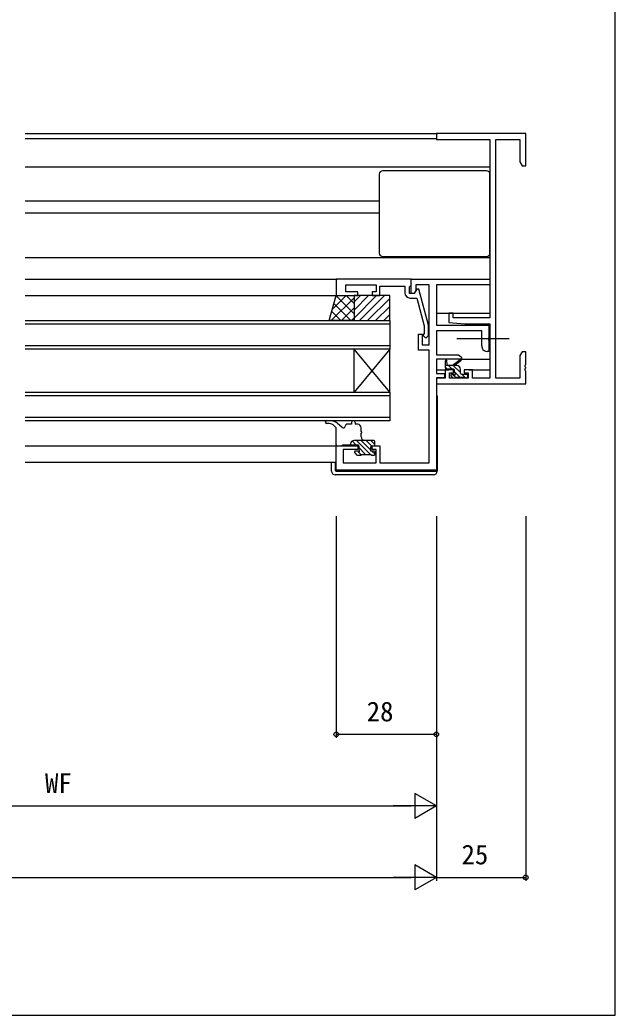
# Model space of a CAD drawing. Units: millimetres, scale not verified. Extents: x -437 to 438, y -281 to 278.
# Drawn here: x 271.7 to 438.2, y -280.9 to -2.6 of the extents above; entities that cross this region are included whole.
import ezdxf
from ezdxf.enums import TextEntityAlignment as Align

# ---------------------------------------------------------------- set-up
doc = ezdxf.new("R2010")
doc.units = ezdxf.units.MM
doc.header["$LTSCALE"] = 2
for name, color, linetype in [('0-2_YKK_11', 7, 'Continuous'), ('0-3_YKK_12', 2, 'Continuous'), ('0-4_YKK_13', 4, 'Continuous'), ('0-6_YKK_D', 6, 'Continuous'), ('0-7_YKK_ZWAK', 7, 'Continuous')]:
    doc.layers.add(name, color=color, linetype=linetype)
doc.styles.add('ＭＳ ゴシック', font='')
doc.styles.get('ＭＳ ゴシック').set_extended_font_data('MS Gothic')

msp = doc.modelspace()

# ---------------------------------------------------------------- linework, layer by layer
at = {"layer": '0-2_YKK_11'}
for points in [[(404.83, -102.77), (404.83, -36.03), (411.57, -36.03), (411.57, -42.309), (412.2, -43.4), (413.2, -43.4), (413.2, -34.4), (388.2, -34.4), (388.2, -36.03), (403.2, -36.03), (403.2, -85.9), (392.9, -85.9), (392.9, -84.6), (391.7, -84.6), (391.7, -87.206), (396.2, -87.6), (403.2, -87.6), (403.2, -102.77), (398.3, -102.77), (398.3, -100.5), (396, -100.5), (396, -101.3), (397.1, -101.3), (397.1, -102.77), (391.9, -102.77), (391.9, -101.3), (393, -101.3), (393, -100.5), (390.7, -100.5), (390.7, -102.77), (388.2, -102.77), (388.2, -104.4), (413.2, -104.4), (413.2, -100.858), (413.08, -100.675), (413.08, -100.125), (413.2, -99.942), (413.2, -99.858), (413.08, -99.675), (413.08, -99.125)], [(381.2, -75.1), (360.2, -75.1), (360.2, -79.7), (366.2, -79.7), (366.2, -78.7), (362.9, -78.7), (362.9, -76.7), (371.4, -76.7), (371.4, -78.7), (370.2, -78.7), (370.2, -79.7), (372.4, -79.7), (372.4, -77.1), (379.4, -77.1), (379.4, -78.9)], [(380.9, -80.4), (382.72, -80.4), (384.8, -88.161), (384.8, -90.351), (384.376, -90.776), (385.224, -91.624), (386, -90.849), (386, -88.003), (383.293, -77.9), (382.693, -77.9), (382, -79.1), (380.7, -79.1), (380.7, -77.3), (380.9, -77.1), (381.2, -76.8), (381.2, -75.1)], [(386.2, -126.5), (386.2, -95), (383.2, -95), (383.2, -90.5), (384.2, -90.5), (384.2, -93.5), (386.2, -93.5), (386.2, -76.7), (382.5, -76.7), (382.5, -78.234), (382, -79.1), (381.2, -79.1), (381.2, -75.1), (403.2, -75.1), (403.2, -76.7), (388.2, -76.7), (388.2, -88), (402.9, -88), (402.9, -91.342), (402.78, -91.525), (402.78, -92.075), (402.9, -92.258), (402.9, -95.3), (402.4, -95.3)], [(400.9, -93.8), (400.9, -89.6), (388.2, -89.6), (388.2, -96.3), (394.4, -96.3), (395.14, -96.795), (395.2, -97.1), (395.2, -97.5), (388.2, -97.5), (388.2, -101.5), (390.5, -101.5), (390.5, -102.7), (388.2, -102.7), (388.2, -128.5), (360.2, -128.5), (360.2, -121.7), (366.2, -121.7), (366.2, -122.7), (362.1, -122.7), (362.1, -126.5), (371.4, -126.5), (371.4, -122.7), (370.2, -122.7), (370.2, -121.7), (372.4, -121.7), (372.4, -126.5), (386.2, -126.5)], [(413.08, -99.125), (413.2, -98.942), (413.2, -95.4), (412.2, -95.4), (411.57, -96.491), (411.57, -102.77), (404.83, -102.77)]]:
    msp.add_lwpolyline(points, dxfattribs=at)
for centre, start, end in [((380.9, -78.9), 180.00001, 269.99999), ((402.4, -93.8), 179.99996, 201.27021), ((402.4, -93.8), 201.27101, 202.41693), ((402.4, -93.8), 202.41613, 270)]:
    msp.add_arc(centre, 1.5, start, end, dxfattribs=at)
at = {"layer": '0-3_YKK_12'}
for p, q in [((273.207, -34.4), (388.515, -34.4)), ((273.207, -35.8), (388.208, -35.8)), ((273.207, -43.7), (403.2, -43.7)), ((273.207, -53.2), (372.2, -53.2)), ((273.207, -56.6), (372.2, -56.6)), ((273.207, -69.1), (403.2, -69.1)), ((273.207, -75.1), (360.5, -75.1)), ((273.207, -79.7), (360.2, -79.7)), ((388.2, -84.6), (403.2, -84.6)), ((273.207, -86.7), (375.2, -86.7)), ((375.2, -87.7), (273.207, -87.7)), ((375.2, -86.7), (375.2, -94.7)), ((388.215, -88), (403.2, -88)), ((273.207, -93.7), (375.2, -93.7)), ((375.2, -94.7), (273.207, -94.7)), ((365.2, -106.7), (365.2, -94.7)), ((375.2, -106.7), (365.2, -94.7)), ((375.2, -94.7), (365.2, -106.7)), ((375.2, -106.7), (375.2, -94.7)), ((388.2, -100.5), (391.715, -100.5)), ((388.307, -102.77), (388.5, -102.77)), ((397.315, -100.5), (403.2, -100.5)), ((388.2, -104.4), (388.515, -104.4)), ((273.207, -106.7), (375.2, -106.7)), ((375.2, -107.7), (273.207, -107.7)), ((375.2, -106.7), (375.2, -114.7)), ((273.207, -113.7), (375.2, -113.7)), ((375.2, -114.7), (273.207, -114.7)), ((273.207, -121.7), (360.723, -121.7)), ((273.207, -126.3), (360.215, -126.3))]:
    msp.add_line(p, q, dxfattribs=at)
at = {"layer": '0-4_YKK_13'}
for p, q in [((372.2, -45.8), (372.2, -67.8)), ((402.2, -44.8), (373.2, -44.8)), ((403.2, -67.8), (403.2, -45.8)), ((373.2, -68.8), (402.2, -68.8)), ((358.793, -86.7), (365.2, -80.293)), ((359.094, -83.57), (362.964, -79.7)), ((360.186, -79.75), (365.2, -84.764)), ((362.964, -79.7), (365.2, -81.935)), ((365.2, -81.498), (366.998, -79.7)), ((365.2, -83.744), (369.243, -79.7)), ((365.2, -85.989), (371.488, -79.7)), ((366.734, -86.7), (373.734, -79.7)), ((368.979, -86.7), (375.2, -80.479)), ((359.557, -81.949), (364.308, -86.7)), ((361.621, -86.7), (365.2, -83.121)), ((371.224, -86.7), (375.2, -82.723)), ((358.929, -84.149), (361.479, -86.7)), ((364.45, -86.7), (365.2, -85.95)), ((373.469, -86.7), (375.2, -84.968)), ((358.3, -86.349), (358.651, -86.7)), ((408.598, -91.8), (393.915, -91.8)), ((390.715, -99.97), (390.715, -97.971)), ((393.915, -99.27), (390.715, -99.27)), ((391.254, -100.27), (390.715, -99.731)), ((391.015, -98.144), (391.214, -99.27)), ((392.601, -100.27), (391.601, -99.27)), ((392.615, -99.27), (394.833, -97.587)), ((394.915, -101.237), (392.948, -99.27)), ((393.215, -99.27), (395.034, -97.869)), ((394.759, -99.734), (394.451, -99.426)), ((395.12, -97.5), (403.215, -97.5)), ((393.015, -100.27), (391.015, -100.27)), ((392.803, -102.682), (392.303, -102.182)), ((392.515, -101.67), (392.854, -101.67)), ((393.723, -102.739), (392.654, -101.67)), ((393.615, -102.77), (393.015, -102.77)), ((393.315, -101.209), (393.315, -100.57)), ((394.901, -102.57), (393.315, -100.984)), ((395.915, -102.57), (393.815, -102.57)), ((394.915, -101.37), (394.915, -100.27)), ((395.215, -101.67), (396.615, -101.67)), ((396.448, -102.77), (395.348, -101.67)), ((396.615, -102.77), (396.115, -102.77)), ((396.899, -101.874), (396.711, -101.686)), ((396.915, -101.97), (396.915, -102.47)), ((358.559, -114.7), (357.537, -114.7)), ((358.203, -115.5), (357.537, -115.5)), ((360.2, -116.7), (359.656, -116.125)), ((360.2, -121.4), (360.2, -116.7)), ((361.876, -116.581), (360.5, -115.413)), ((364.5, -115.7), (363.2, -115.7)), ((364.5, -115.2), (364.5, -115.7)), ((365.5, -115.2), (365.5, -115.7)), ((366.2, -115.7), (365.5, -115.7)), ((367.2, -117.75), (367.2, -116.7)), ((367.2, -119.2), (367.2, -118.15)), ((360.5, -121.7), (361.7, -121.7)), ((361.7, -121.7), (362, -121.4)), ((362, -121.4), (366.2, -121.4)), ((364.2, -121.2), (364.2, -121.4)), ((364.2, -121.25), (364.35, -121.4)), ((364.657, -120.36), (365.697, -121.4)), ((370.7, -120.2), (365.2, -120.2)), ((365.844, -120.2), (369.744, -124.1)), ((366.5, -121.7), (366.5, -122.739)), ((366.5, -122.203), (368.397, -124.1)), ((367.191, -120.2), (369.9, -122.909)), ((368.539, -120.201), (370.069, -121.73)), ((369.886, -120.201), (371, -121.315)), ((370.2, -121.7), (370.7, -121.7)), ((371, -121.4), (371, -120.5)), ((365.388, -123.712), (365.888, -124.212)), ((366.039, -123.2), (365.6, -123.2)), ((366.1, -124.3), (367.1, -124.3)), ((366.192, -123.242), (366.3, -123.35)), ((366.35, -123.4), (367.214, -124.264)), ((367.3, -124.1), (369.9, -124.1)), ((370.1, -124.3), (370.8, -124.3)), ((370.191, -123.2), (371.085, -124.094)), ((371.1, -124), (371.1, -123.5)), ((358.9, -128.815), (358.9, -126.315)), ((359.9, -126.315), (359.9, -128.515)), ((387.4, -129.815), (359.9, -129.815)), ((360.2, -128.815), (387.9, -128.815)), ((387.9, -128.815), (388.4, -128.815)), ((388.4, -128.515), (388.4, -128.815))]:
    msp.add_line(p, q, dxfattribs=at)
for points in [[(365.2, -79.7), (365.2, -86.7), (358.2, -86.7), (360.2, -79.7)], [(365.2, -79.7), (365.2, -86.7), (375.2, -86.7), (375.2, -79.7)]]:
    msp.add_lwpolyline(points, close=True, dxfattribs=at)
for points in [[(388.2, -107.715), (388.4, -107.715), (388.4, -128.515)], [(370.8, -123.2), (369.9, -123.2), (369.9, -122)]]:
    msp.add_lwpolyline(points, dxfattribs=at)
for centre, radius, start, end in [((373.2, -45.8), 1, 90, 180), ((402.2, -45.8), 1, 0, 90), ((373.2, -67.8), 1, 180, 270), ((402.2, -67.8), 1, 270, 0), ((390.915, -97.971), 0.2, 300, 180), ((391.015, -99.97), 0.3, 180, 270), ((393.915, -100.27), 1, 0, 90), ((395.015, -97.67), 0.2, 275.58289, 155.58289), ((392.515, -101.97), 0.3, 90, 225), ((393.015, -102.47), 0.3, 225, 270), ((392.854, -101.97), 0.3, 33.05573, 90), ((393.015, -100.57), 0.3, 0, 90), ((393.315, -101.67), 0.25, 213.05573, 56.94427), ((393.615, -101.209), 0.3, 180, 236.94427), ((393.615, -102.57), 0.2, 270, 0), ((395.215, -101.37), 0.3, 180, 270), ((396.115, -102.57), 0.2, 180, 270), ((396.615, -101.97), 0.3, 0, 90), ((396.615, -102.47), 0.3, 270, 0), ((357.537, -115.1), 0.4, 90, 270), ((358.203, -117.5), 2, 43.43233, 90), ((358.559, -117.7), 3, 49.67145, 90), ((362.2, -116.2), 0.5, 229.67145, 0), ((363.2, -116.2), 0.5, 90, 180), ((365, -115.2), 0.5, 0, 180), ((366.2, -116.7), 1, 0, 90), ((367.2, -117.95), 0.2, 270, 90), ((368.2, -119.2), 1, 180, 270), ((360.5, -121.4), 0.3, 180, 270), ((365.2, -121.2), 1, 90, 180), ((366.2, -121.7), 0.3, 0, 90), ((370.2, -122), 0.3, 90, 180), ((370.7, -120.5), 0.3, 0, 90), ((370.7, -121.4), 0.3, 270, 0), ((365.6, -123.5), 0.3, 90, 225), ((366.1, -124), 0.3, 225, 270), ((366.039, -123.5), 0.3, 33.05573, 90), ((366.5, -123.2), 0.25, 213.05573, 56.94427), ((366.8, -122.739), 0.3, 180, 236.94427), ((367.1, -124.1), 0.2, 270, 0), ((370.1, -124.1), 0.2, 180, 270), ((370.8, -123.5), 0.3, 0, 90), ((370.8, -124), 0.3, 270, 0), ((359.9, -128.815), 1, 180, 270), ((360.2, -128.515), 0.3, 180, 270), ((387.4, -128.815), 1, 270, 360)]:
    msp.add_arc(centre, radius, start, end, dxfattribs=at)
at = {"layer": '0-6_YKK_D'}
for p, q in [((360.2, -141.4), (360.2, -203.4)), ((388.2, -141.4), (388.2, -243.4)), ((388.2, -141.4), (388.2, -243.4)), ((388.2, -141.4), (388.2, -203.4)), ((413.2, -141.4), (413.2, -243.4)), ((388.2, -184.4), (388.2, -223.4)), ((388.2, -202.4), (360.2, -202.4)), ((388.2, -222.4), (382.138, -218.9)), ((382.138, -218.9), (382.138, -225.9)), ((190.2, -222.4), (381.2, -222.4)), ((388.2, -222.4), (376.076, -222.4)), ((388.2, -222.4), (382.138, -225.9)), ((388.2, -242.4), (382.138, -238.9)), ((382.138, -238.9), (382.138, -245.9)), ((-54.8, -242.4), (381.2, -242.4)), ((388.2, -242.4), (376.076, -242.4)), ((388.2, -242.4), (382.138, -245.9)), ((388.2, -242.4), (413.2, -242.4))]:
    msp.add_line(p, q, dxfattribs=at)
for centre in [(360.2, -202.4), (388.2, -202.4), (413.2, -242.4)]:
    msp.add_circle(centre, 0.637, dxfattribs=at)
at = {"layer": '0-7_YKK_ZWAK'}
msp.add_lwpolyline([(-436.8, -280.9), (438.2, -280.9), (438.2, 244.1)], dxfattribs=at)

# ---------------------------------------------------------------- texts
at = {"layer": '0-6_YKK_D', "style": 'ＭＳ ゴシック'}
for s, p in [('28', (368.724, -200.4)), ('WF', (278.733, -220.4)), ('25', (395.245, -240.4))]:
    msp.add_text(s, height=5.499, dxfattribs=at).set_placement(p, align=Align.BOTTOM_LEFT)

doc.saveas('drawing.dxf')
